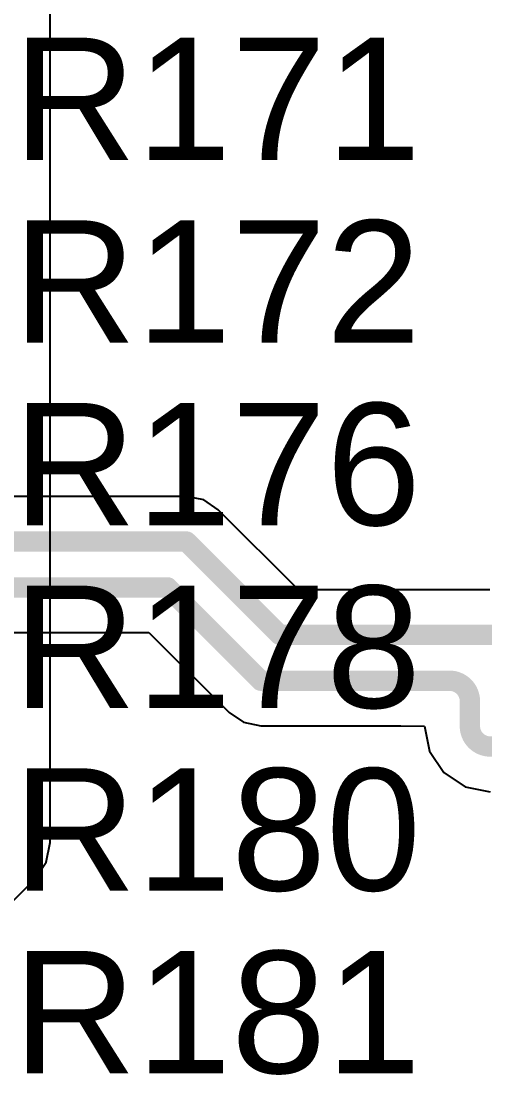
# Model space of a CAD drawing. Header units: inches. Extents: x -11 to 5379, y 0 to 5429.
# Drawn here: x 88.56 to 92.04, y 20.3 to 28.19 of the extents above; entities that cross this region are included whole.
import ezdxf

# ---------------------------------------------------------------- set-up
doc = ezdxf.new("R2010")
doc.units = ezdxf.units.IN
for name, color, linetype in [('Bottom Layer', 5, 'Continuous'), ('Top Layer', 1, 'Continuous'), ('Top Overlay', 2, 'Continuous')]:
    doc.layers.add(name, color=color, linetype=linetype)
doc.styles.add('Arial', font='', dxfattribs={"height": 0.2})
doc.styles.get('Arial').set_extended_font_data('Arial')

msp = doc.modelspace()

# ---------------------------------------------------------------- linework, layer by layer
at = {"layer": 'Bottom Layer'}
for p, q in [((88.78046506, 22.04455586), (88.78046506, 40.04179189999999)), ((88.75089437999999, 21.89589474), (88.78046506, 22.04455586)), ((88.66668576, 21.76986756), (88.75089437999999, 21.89589474)), ((88.16777134, 21.27095568), (88.66668576, 21.76986756))]:
    msp.add_line(p, q, dxfattribs=at)
at = {"layer": 'Top Layer'}
for p, q in [((89.80152473999999, 24.63194718), (88.27127125999999, 24.63194718)), ((89.9303637, 24.60631858), (89.80152473999999, 24.63194718)), ((90.03958623999999, 24.5333393), (89.9303637, 24.60631858)), ((90.63965362, 23.93327192), (90.03958623999999, 24.5333393)), ((92.07147194, 23.93327192), (90.63965362, 23.93327192)), ((88.0977664, 23.61570842), (89.5200394, 23.61570842)), ((89.5200394, 23.61570842), (90.12010677999999, 23.01564104)), ((90.12010677999999, 23.01564104), (90.22932931999999, 22.94266176)), ((90.22932931999999, 22.94266176), (90.35816827999999, 22.91703316)), ((90.35816827999999, 22.91703316), (91.40650502, 22.91703316)), ((91.40650502, 22.91703316), (91.58302994, 22.91394706)), ((91.58302994, 22.91394706), (91.62048478, 22.72564924)), ((91.62048478, 22.72564924), (91.72714954, 22.56601532)), ((91.72714954, 22.56601532), (91.88678345999999, 22.45935056)), ((91.88678345999999, 22.45935056), (92.07508381999999, 22.42189572))]:
    msp.add_line(p, q, dxfattribs=at)
for points in [[(87.85544785999998, 24.2952778, 0.1524, 0.1524, 0), (89.80152473999999, 24.2952778, 0.1524, 0.1524, 0)], [(89.80152473999999, 24.2952778, 0.1524, 0.1524, 0), (90.50019999999999, 23.59660254, 0.1524, 0.1524, 0)], [(87.85544785999998, 23.9523778, 0.1524, 0.1524, 0), (89.65949302, 23.9523778, 0.1524, 0.1524, 0)], [(89.65949302, 23.9523778, 0.1524, 0.1524, 0), (90.35816827999999, 23.25370254, 0.1524, 0.1524, 0)], [(90.50019999999999, 23.59660254, 0.1524, 0.1524, 0), (93.01914339999999, 23.59660254, 0.1524, 0.1524, 0)], [(90.35816827999999, 23.25370254, 0.1524, 0.1524, 0), (91.38927112, 23.25370254, 0.1524, 0.1524, 0)], [(91.38927112, 23.25370254, 0.1524, 0.1524, 0), (91.77028381999999, 23.25370254, 0.1524, 0.1524, 0)], [(91.77028381999999, 23.25370254, 0.1524, 0.1524, -0.4142135623730951), (91.92268382, 23.10130254, 0.1524, 0.1524, 0)], [(91.92268382, 22.9139496, 0.1524, 0.1524, 0), (91.92268382, 23.10130254, 0.1524, 0.1524, 0)], [(92.22748382, 22.9139496, 0.1524, 0.1524, -0.9999999999999999), (91.92268382, 22.9139496, 0.1524, 0.1524, 0)]]:
    msp.add_lwpolyline(points, format="xyseb", dxfattribs=at)
for points in [[(89.76342473999999, 24.2952778, 0.0762, 0.0762, 1), (89.83962473999999, 24.2952778, 0.0762, 0.0762, 1)], [(89.76342473999999, 24.2952778, 0.0762, 0.0762, 1), (89.83962473999999, 24.2952778, 0.0762, 0.0762, 1)], [(89.62139302, 23.9523778, 0.0762, 0.0762, 1), (89.69759302, 23.9523778, 0.0762, 0.0762, 1)], [(89.62139302, 23.9523778, 0.0762, 0.0762, 1), (89.69759302, 23.9523778, 0.0762, 0.0762, 1)], [(90.46209999999999, 23.59660254, 0.0762, 0.0762, 1), (90.53829999999999, 23.59660254, 0.0762, 0.0762, 1)], [(90.46209999999999, 23.59660254, 0.0762, 0.0762, 1), (90.53829999999999, 23.59660254, 0.0762, 0.0762, 1)], [(90.32006828, 23.25370254, 0.0762, 0.0762, 1), (90.39626827999999, 23.25370254, 0.0762, 0.0762, 1)], [(90.32006828, 23.25370254, 0.0762, 0.0762, 1), (90.39626827999999, 23.25370254, 0.0762, 0.0762, 1)], [(91.35117112, 23.25370254, 0.0762, 0.0762, 1), (91.42737111999999, 23.25370254, 0.0762, 0.0762, 1)], [(91.35117112, 23.25370254, 0.0762, 0.0762, 1), (91.42737111999999, 23.25370254, 0.0762, 0.0762, 1)], [(91.73218381999999, 23.25370254, 0.0762, 0.0762, 1), (91.80838381999999, 23.25370254, 0.0762, 0.0762, 1)], [(91.73218381999999, 23.25370254, 0.0762, 0.0762, 1), (91.80838381999999, 23.25370254, 0.0762, 0.0762, 1)], [(91.88458382, 23.10130254, 0.0762, 0.0762, 1), (91.96078382, 23.10130254, 0.0762, 0.0762, 1)], [(91.88458382, 23.10130254, 0.0762, 0.0762, 1), (91.96078382, 23.10130254, 0.0762, 0.0762, 1)], [(91.88458382, 22.9139496, 0.0762, 0.0762, 1), (91.96078382, 22.9139496, 0.0762, 0.0762, 1)], [(91.88458382, 22.9139496, 0.0762, 0.0762, 1), (91.96078382, 22.9139496, 0.0762, 0.0762, 1)]]:
    msp.add_lwpolyline(points, format="xyseb", close=True, dxfattribs=at)

# ---------------------------------------------------------------- texts
at = {"layer": 'Top Overlay', "style": 'Arial'}
for s, p in [('R171', (88.5032901, 27.1508474)), ('R172', (88.5032901, 25.78412674)), ('R176', (88.5032901, 24.41740608)), ('R178', (88.5032901, 23.05068542)), ('R180', (88.5032901, 21.68396476)), ('R181', (88.5032901, 20.3172441))]:
    msp.add_text(s, height=0.9143999999999999, dxfattribs=at).set_placement(p)

doc.saveas('drawing.dxf')
